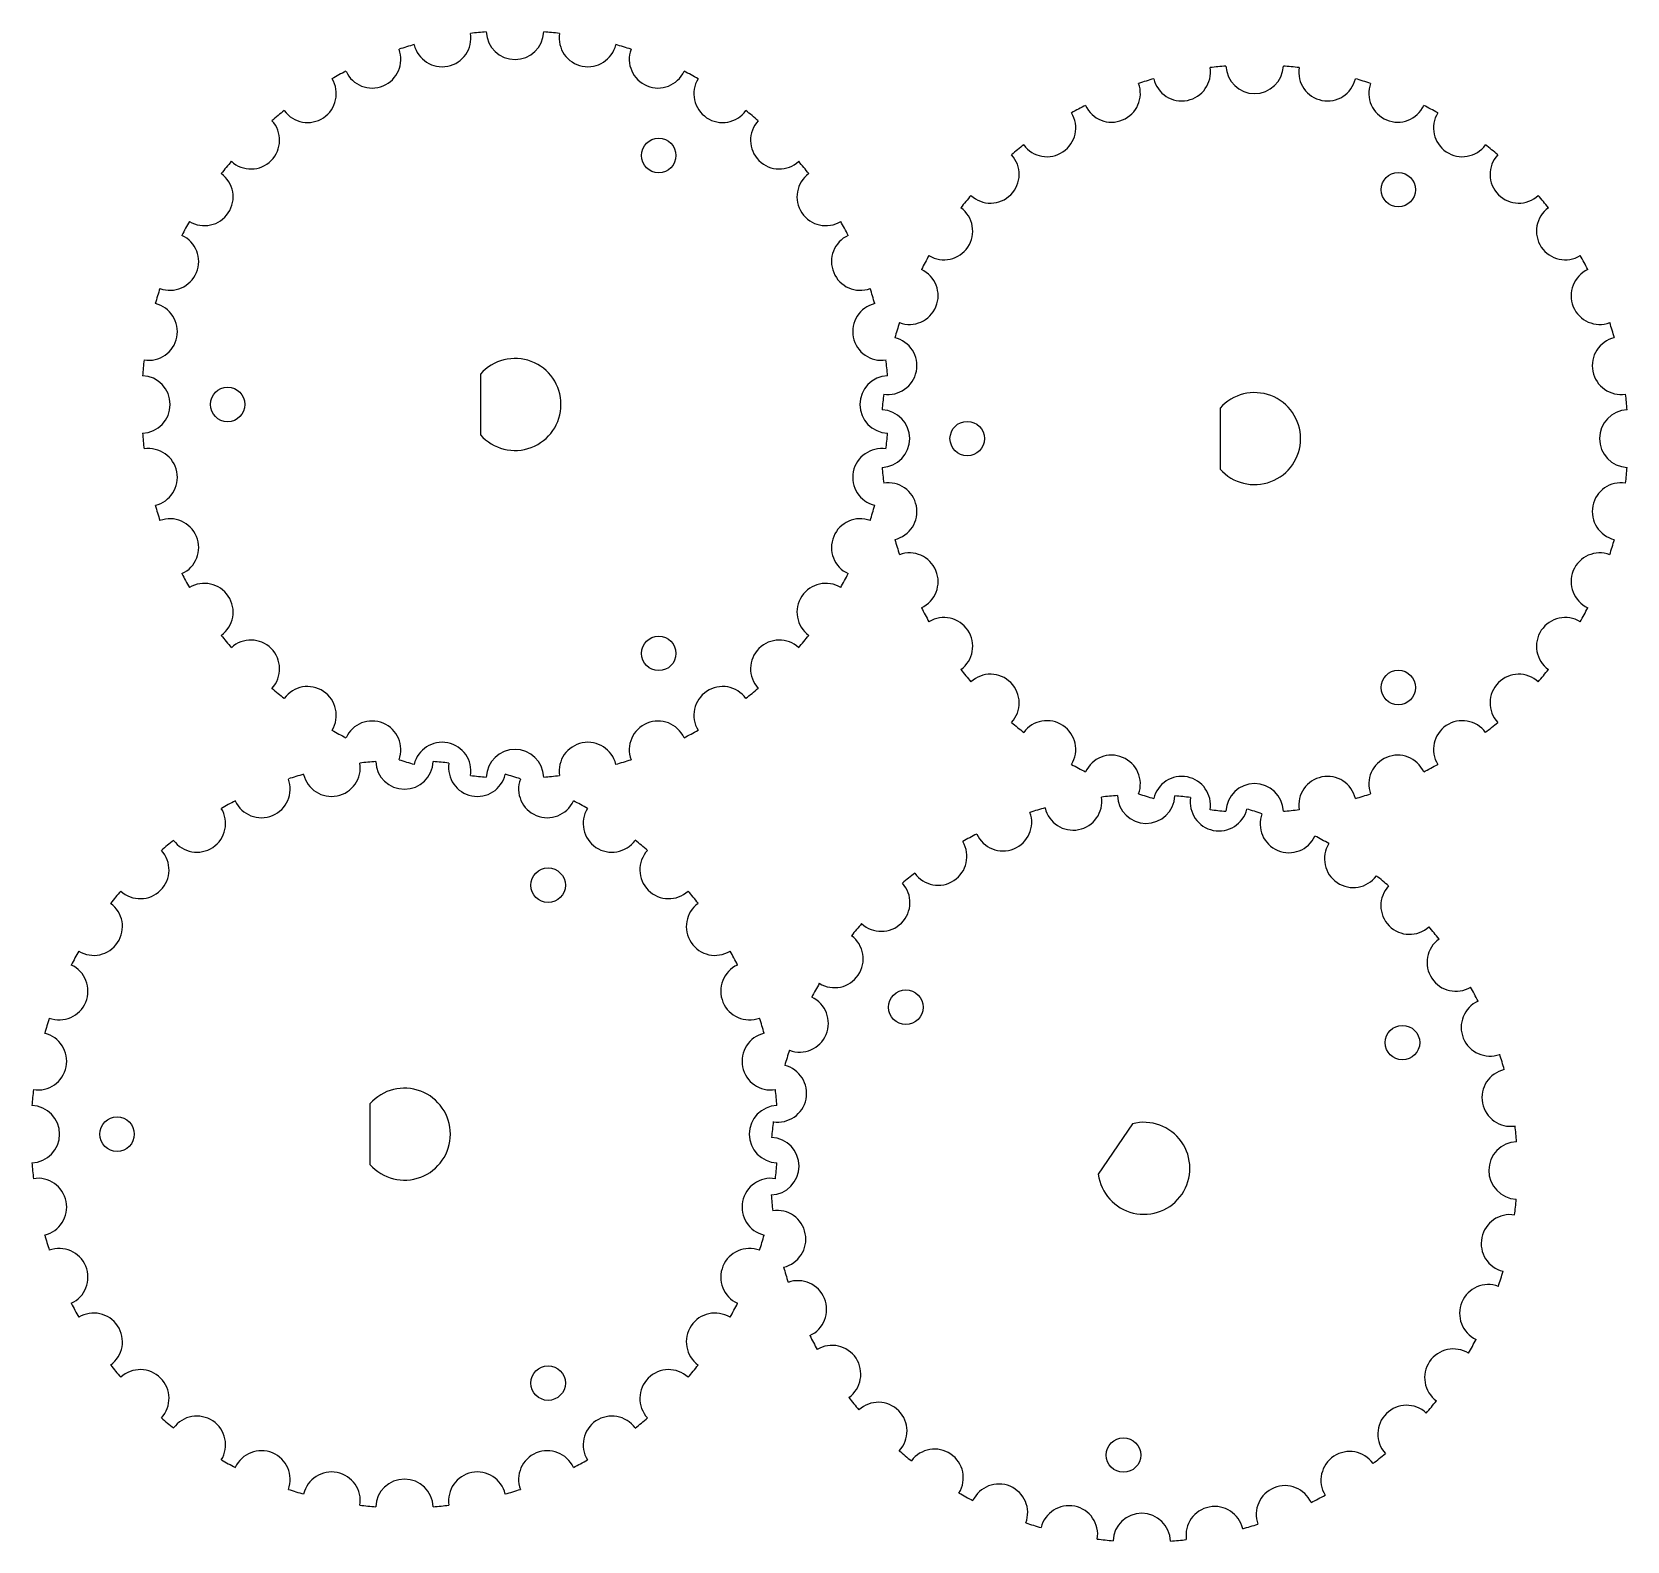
# Model space of a CAD drawing. Header units: millimetres. Extents: x 4 to 143, y 705 to 837.
import ezdxf

# ---------------------------------------------------------------- set-up
doc = ezdxf.new("R2010")
doc.units = ezdxf.units.MM

msp = doc.modelspace()

# ---------------------------------------------------------------- linework, layer by layer
at = {"color": 7, "linetype": 'Continuous', "lineweight": 25}
for p, q in [((42.95, 806.89), (42.95, 801.6)), ((107.29, 803.92), (107.29, 798.63)), ((33.33, 743.43), (33.33, 738.14)), ((99.66, 741.69), (96.69, 737.31))]:
    msp.add_line(p, q, dxfattribs=at)
for centre in [(58.45, 825.9), (122.79, 822.93), (20.95, 804.25), (85.29, 801.28), (58.45, 782.6), (122.79, 779.63), (48.83, 762.44), (79.95, 751.83), (123.15, 748.75), (11.33, 740.79), (48.83, 719.14), (98.88, 712.88)]:
    msp.add_circle(centre, 1.5, dxfattribs=at)
for centre, radius, start, end in [((45.95, 804.25), 32.5, 105.6585, 108.0915), ((39.61, 836.12), 2.5, 193.4542, 9.0458), ((45.95, 804.25), 32.5, 94.4085, 96.8415), ((45.95, 836.75), 2.5, 182.2042, 357.7958), ((45.95, 804.25), 32.5, 83.1585, 85.5915), ((52.29, 836.12), 2.5, 170.9542, 346.5458), ((45.95, 804.25), 32.5, 71.9085, 74.3415), ((33.52, 834.27), 2.5, 204.7042, 20.2958), ((58.39, 834.27), 2.5, 159.7042, 335.2958), ((45.95, 804.25), 32.5, 116.9085, 119.3415), ((45.95, 804.25), 32.5, 60.6585, 63.0915), ((103.95, 833.15), 2.5, 193.4542, 9.0458), ((110.29, 801.28), 32.5, 94.4085, 96.8415), ((110.29, 833.78), 2.5, 182.2042, 357.7958), ((110.29, 801.28), 32.5, 83.1585, 85.5915), ((116.63, 833.15), 2.5, 170.9542, 346.5458), ((27.9, 831.27), 2.5, 215.9542, 31.5458), ((64.01, 831.27), 2.5, 148.4542, 324.0458), ((97.85, 831.3), 2.5, 204.7042, 20.2958), ((110.29, 801.28), 32.5, 105.6585, 108.0915), ((110.29, 801.28), 32.5, 71.9085, 74.3415), ((122.73, 831.3), 2.5, 159.7042, 335.2958), ((110.29, 801.28), 32.5, 116.9085, 119.3415), ((110.29, 801.28), 32.5, 60.6585, 63.0915), ((22.97, 827.23), 2.5, 227.2042, 42.7958), ((45.95, 804.25), 32.5, 128.1585, 130.5915), ((45.95, 804.25), 32.5, 49.4085, 51.8415), ((68.94, 827.23), 2.5, 137.2042, 312.7958), ((92.23, 828.3), 2.5, 215.9542, 31.5458), ((128.35, 828.3), 2.5, 148.4542, 324.0458), ((87.31, 824.26), 2.5, 227.2042, 42.7958), ((110.29, 801.28), 32.5, 128.1585, 130.5915), ((110.29, 801.28), 32.5, 49.4085, 51.8415), ((133.27, 824.26), 2.5, 137.2042, 312.7958), ((18.93, 822.3), 2.5, 238.4542, 54.0458), ((45.95, 804.25), 32.5, 139.4085, 141.8415), ((72.98, 822.3), 2.5, 125.9542, 301.5458), ((45.95, 804.25), 32.5, 38.1585, 40.5915), ((110.29, 801.28), 32.5, 139.4085, 141.8415), ((110.29, 801.28), 32.5, 38.1585, 40.5915), ((45.95, 804.25), 32.5, 150.6585, 153.0915), ((45.95, 804.25), 32.5, 26.9085, 29.3415), ((83.27, 819.33), 2.5, 238.4542, 54.0458), ((137.31, 819.33), 2.5, 125.9542, 301.5458), ((15.93, 816.68), 2.5, 249.7042, 65.2958), ((75.98, 816.68), 2.5, 114.7042, 290.2958), ((80.26, 813.71), 2.5, 249.7042, 65.2958), ((110.29, 801.28), 32.5, 150.6585, 153.0915), ((140.32, 813.71), 2.5, 114.7042, 290.2958), ((110.29, 801.28), 32.5, 26.9085, 29.3415), ((45.95, 804.25), 32.5, 161.9085, 164.3415), ((45.95, 804.25), 32.5, 15.6585, 18.0915), ((14.08, 810.59), 2.5, 260.9542, 76.5458), ((77.83, 810.59), 2.5, 103.4542, 279.0458), ((110.29, 801.28), 32.5, 161.9085, 164.3415), ((110.29, 801.28), 32.5, 15.6585, 18.0915), ((78.41, 807.62), 2.5, 260.9542, 76.5458), ((142.16, 807.62), 2.5, 103.4542, 279.0458), ((45.95, 804.25), 32.5, 173.1585, 175.5915), ((45.95, 804.25), 4, 221.4096, 138.5904), ((45.95, 804.25), 32.5, 4.4085, 6.8415), ((13.45, 804.25), 2.5, 272.2042, 87.7958), ((78.45, 804.25), 2.5, 92.2042, 267.7958), ((110.29, 801.28), 32.5, 173.1585, 175.5915), ((110.29, 801.28), 4, 221.4096, 138.5904), ((110.29, 801.28), 32.5, 4.4085, 6.8415), ((77.79, 801.28), 2.5, 272.2042, 87.7958), ((142.79, 801.28), 2.5, 92.2042, 267.7958), ((45.95, 804.25), 32.5, 184.4085, 186.8415), ((45.95, 804.25), 32.5, 353.1585, 355.5915), ((14.08, 797.91), 2.5, 283.4542, 99.0458), ((77.83, 797.91), 2.5, 80.9542, 256.5458), ((110.29, 801.28), 32.5, 184.4085, 186.8415), ((110.29, 801.28), 32.5, 353.1585, 355.5915), ((78.41, 794.94), 2.5, 283.4542, 99.0458), ((142.16, 794.94), 2.5, 80.9542, 256.5458), ((45.95, 804.25), 32.5, 195.6585, 198.0915), ((45.95, 804.25), 32.5, 341.9085, 344.3415), ((15.93, 791.81), 2.5, 294.7042, 110.2958), ((75.98, 791.81), 2.5, 69.7042, 245.2958), ((110.29, 801.28), 32.5, 195.6585, 198.0915), ((110.29, 801.28), 32.5, 341.9085, 344.3415), ((80.26, 788.84), 2.5, 294.7042, 110.2958), ((140.32, 788.84), 2.5, 69.7042, 245.2958), ((45.95, 804.25), 32.5, 206.9085, 209.3415), ((18.93, 786.19), 2.5, 305.9542, 121.5458), ((72.98, 786.19), 2.5, 58.4542, 234.0458), ((45.95, 804.25), 32.5, 330.6585, 333.0915), ((110.29, 801.28), 32.5, 206.9085, 209.3415), ((83.27, 783.22), 2.5, 305.9542, 121.5458), ((137.31, 783.22), 2.5, 58.4542, 234.0458), ((110.29, 801.28), 32.5, 330.6585, 333.0915), ((45.95, 804.25), 32.5, 218.1585, 220.5915), ((45.95, 804.25), 32.5, 319.4085, 321.8415), ((22.97, 781.26), 2.5, 317.2042, 132.7958), ((68.94, 781.26), 2.5, 47.2042, 222.7958), ((110.29, 801.28), 32.5, 218.1585, 220.5915), ((87.31, 778.29), 2.5, 317.2042, 132.7958), ((133.27, 778.29), 2.5, 47.2042, 222.7958), ((110.29, 801.28), 32.5, 319.4085, 321.8415), ((45.95, 804.25), 32.5, 229.4085, 231.8415), ((27.9, 777.22), 2.5, 328.4542, 144.0458), ((64.01, 777.22), 2.5, 35.9542, 211.5458), ((45.95, 804.25), 32.5, 308.1585, 310.5915), ((45.95, 804.25), 32.5, 240.6585, 243.0915), ((33.52, 774.22), 2.5, 339.7042, 155.2958), ((58.39, 774.22), 2.5, 24.7042, 200.2958), ((45.95, 804.25), 32.5, 296.9085, 299.3415), ((110.29, 801.28), 32.5, 229.4085, 231.8415), ((92.23, 774.25), 2.5, 328.4542, 144.0458), ((128.35, 774.25), 2.5, 35.9542, 211.5458), ((110.29, 801.28), 32.5, 308.1585, 310.5915), ((39.61, 772.37), 2.5, 350.9542, 166.5458), ((52.29, 772.37), 2.5, 13.4542, 189.0458), ((29.99, 772.66), 2.5, 193.4542, 9.0458), ((36.33, 740.79), 32.5, 94.4085, 96.8415), ((36.33, 773.29), 2.5, 182.2042, 357.7958), ((45.95, 804.25), 32.5, 251.9085, 254.3415), ((36.33, 740.79), 32.5, 83.1585, 85.5915), ((42.67, 772.66), 2.5, 170.9542, 346.5458), ((45.95, 771.75), 2.5, 2.2042, 177.7958), ((45.95, 804.25), 32.5, 285.6585, 288.0915), ((97.85, 771.25), 2.5, 339.7042, 155.2958), ((122.73, 771.25), 2.5, 24.7042, 200.2958), ((23.89, 770.81), 2.5, 204.7042, 20.2958), ((36.33, 740.79), 32.5, 105.6585, 108.0915), ((45.95, 804.25), 32.5, 263.1585, 265.5915), ((36.33, 740.79), 32.5, 71.9085, 74.3415), ((48.76, 770.81), 2.5, 159.7042, 335.2958), ((45.95, 804.25), 32.5, 274.4085, 276.8415), ((110.29, 801.28), 32.5, 240.6585, 243.0915), ((103.95, 769.4), 2.5, 350.9542, 166.5458), ((116.63, 769.4), 2.5, 13.4542, 189.0458), ((110.29, 801.28), 32.5, 296.9085, 299.3415), ((100.66, 737.82), 32.5, 94.0783, 96.5114), ((100.85, 770.32), 2.5, 181.8741, 357.4657), ((110.29, 801.28), 32.5, 251.9085, 254.3415), ((100.66, 737.82), 32.5, 82.8283, 85.2614), ((110.29, 768.78), 2.5, 2.2042, 177.7958), ((110.29, 801.28), 32.5, 285.6585, 288.0915), ((18.27, 767.81), 2.5, 215.9542, 31.5458), ((36.33, 740.79), 32.5, 116.9085, 119.3415), ((36.33, 740.79), 32.5, 60.6585, 63.0915), ((54.38, 767.81), 2.5, 148.4542, 324.0458), ((100.66, 737.82), 32.5, 105.3283, 107.7614), ((94.5, 769.73), 2.5, 193.1241, 8.7157), ((107.19, 769.66), 2.5, 170.6241, 346.2157), ((110.29, 801.28), 32.5, 263.1585, 265.5915), ((100.66, 737.82), 32.5, 71.5783, 74.0114), ((110.29, 801.28), 32.5, 274.4085, 276.8415), ((88.4, 767.92), 2.5, 204.3741, 19.9657), ((113.27, 767.77), 2.5, 159.3741, 334.9657), ((36.33, 740.79), 32.5, 128.1585, 130.5915), ((36.33, 740.79), 32.5, 49.4085, 51.8415), ((82.76, 764.94), 2.5, 215.6241, 31.2157), ((100.66, 737.82), 32.5, 116.5783, 119.0114), ((100.66, 737.82), 32.5, 60.3283, 62.7614), ((118.87, 764.74), 2.5, 148.1241, 323.7157), ((13.35, 763.77), 2.5, 227.2042, 42.7958), ((59.31, 763.77), 2.5, 137.2042, 312.7958), ((100.66, 737.82), 32.5, 127.8283, 130.2614), ((100.66, 737.82), 32.5, 49.0783, 51.5114), ((36.33, 740.79), 32.5, 139.4085, 141.8415), ((36.33, 740.79), 32.5, 38.1585, 40.5915), ((77.81, 760.93), 2.5, 226.8741, 42.4657), ((123.77, 760.67), 2.5, 136.8741, 312.4657), ((9.3, 758.84), 2.5, 238.4542, 54.0458), ((63.35, 758.84), 2.5, 125.9542, 301.5458), ((100.66, 737.82), 32.5, 139.0783, 141.5114), ((73.74, 756.03), 2.5, 238.1241, 53.7157), ((127.79, 755.72), 2.5, 125.6241, 301.2157), ((100.66, 737.82), 32.5, 37.8283, 40.2614), ((36.33, 740.79), 32.5, 150.6585, 153.0915), ((36.33, 740.79), 32.5, 26.9085, 29.3415), ((6.3, 753.23), 2.5, 249.7042, 65.2958), ((66.35, 753.23), 2.5, 114.7042, 290.2958), ((100.66, 737.82), 32.5, 150.3283, 152.7614), ((100.66, 737.82), 32.5, 26.5783, 29.0114), ((70.71, 750.43), 2.5, 249.3741, 64.9657), ((130.76, 750.08), 2.5, 114.3741, 289.9657), ((36.33, 740.79), 32.5, 161.9085, 164.3415), ((36.33, 740.79), 32.5, 15.6585, 18.0915), ((4.45, 747.13), 2.5, 260.9542, 76.5458), ((68.2, 747.13), 2.5, 103.4542, 279.0458), ((100.66, 737.82), 32.5, 161.5783, 164.0114), ((68.82, 744.34), 2.5, 260.6241, 76.2157), ((100.66, 737.82), 32.5, 15.3283, 17.7614), ((132.57, 743.97), 2.5, 103.1241, 278.7157), ((36.33, 740.79), 32.5, 173.1585, 175.5915), ((36.33, 740.79), 4, 221.4096, 138.5904), ((36.33, 740.79), 32.5, 4.4085, 6.8415), ((3.83, 740.79), 2.5, 272.2042, 87.7958), ((68.83, 740.79), 2.5, 92.2042, 267.7958), ((100.66, 737.82), 32.5, 172.8283, 175.2614), ((100.66, 737.82), 4, 187.3295, 104.5103), ((100.66, 737.82), 32.5, 4.0783, 6.5114), ((68.16, 738.01), 2.5, 271.8741, 87.4657), ((133.16, 737.63), 2.5, 91.8741, 267.4657), ((36.33, 740.79), 32.5, 184.4085, 186.8415), ((36.33, 740.79), 32.5, 353.1585, 355.5915), ((4.45, 734.45), 2.5, 283.4542, 99.0458), ((68.2, 734.45), 2.5, 80.9542, 256.5458), ((100.66, 737.82), 32.5, 184.0783, 186.5114), ((68.75, 731.66), 2.5, 283.1241, 98.7157), ((100.66, 737.82), 32.5, 352.8283, 355.2614), ((132.5, 731.29), 2.5, 80.6241, 256.2157), ((36.33, 740.79), 32.5, 195.6585, 198.0915), ((36.33, 740.79), 32.5, 341.9085, 344.3415), ((6.3, 728.35), 2.5, 294.7042, 110.2958), ((66.35, 728.35), 2.5, 69.7042, 245.2958), ((100.66, 737.82), 32.5, 195.3283, 197.7614), ((100.66, 737.82), 32.5, 341.5783, 344.0114), ((70.56, 725.55), 2.5, 294.3741, 109.9657), ((130.62, 725.21), 2.5, 69.3741, 244.9657), ((36.33, 740.79), 32.5, 206.9085, 209.3415), ((36.33, 740.79), 32.5, 330.6585, 333.0915), ((9.3, 722.73), 2.5, 305.9542, 121.5458), ((63.35, 722.73), 2.5, 58.4542, 234.0458), ((100.66, 737.82), 32.5, 206.5783, 209.0114), ((73.53, 719.92), 2.5, 305.6241, 121.2157), ((127.58, 719.61), 2.5, 58.1241, 233.7157), ((100.66, 737.82), 32.5, 330.3283, 332.7614), ((36.33, 740.79), 32.5, 218.1585, 220.5915), ((13.35, 717.81), 2.5, 317.2042, 132.7958), ((59.31, 717.81), 2.5, 47.2042, 222.7958), ((36.33, 740.79), 32.5, 319.4085, 321.8415), ((100.66, 737.82), 32.5, 217.8283, 220.2614), ((77.55, 714.97), 2.5, 316.8741, 132.4657), ((100.66, 737.82), 32.5, 319.0783, 321.5114), ((36.33, 740.79), 32.5, 229.4085, 231.8415), ((18.27, 713.77), 2.5, 328.4542, 144.0458), ((54.38, 713.77), 2.5, 35.9542, 211.5458), ((36.33, 740.79), 32.5, 308.1585, 310.5915), ((123.51, 714.71), 2.5, 46.8741, 222.4657), ((82.45, 710.9), 2.5, 328.1241, 143.7157), ((36.33, 740.79), 32.5, 240.6585, 243.0915), ((23.89, 710.76), 2.5, 339.7042, 155.2958), ((48.76, 710.76), 2.5, 24.7042, 200.2958), ((36.33, 740.79), 32.5, 296.9085, 299.3415), ((100.66, 737.82), 32.5, 229.0783, 231.5114), ((118.56, 710.69), 2.5, 35.6241, 211.2157), ((100.66, 737.82), 32.5, 307.8283, 310.2614), ((29.99, 708.91), 2.5, 350.9542, 166.5458), ((36.33, 708.29), 2.5, 2.2042, 177.7958), ((42.67, 708.91), 2.5, 13.4542, 189.0458), ((36.33, 740.79), 32.5, 251.9085, 254.3415), ((36.33, 740.79), 32.5, 285.6585, 288.0915), ((100.66, 737.82), 32.5, 240.3283, 242.7614), ((88.05, 707.86), 2.5, 339.3741, 154.9657), ((112.93, 707.72), 2.5, 24.3741, 199.9657), ((100.66, 737.82), 32.5, 296.5783, 299.0114), ((36.33, 740.79), 32.5, 263.1585, 265.5915), ((36.33, 740.79), 32.5, 274.4085, 276.8415), ((94.14, 705.98), 2.5, 350.6241, 166.2157), ((100.47, 705.32), 2.5, 1.8741, 177.4657), ((106.82, 705.91), 2.5, 13.1241, 188.7157), ((100.66, 737.82), 32.5, 251.5783, 254.0114), ((100.66, 737.82), 32.5, 285.3283, 287.7614), ((100.66, 737.82), 32.5, 262.8283, 265.2614), ((100.66, 737.82), 32.5, 274.0783, 276.5114)]:
    msp.add_arc(centre, radius, start, end, dxfattribs=at)

doc.saveas('drawing.dxf')
